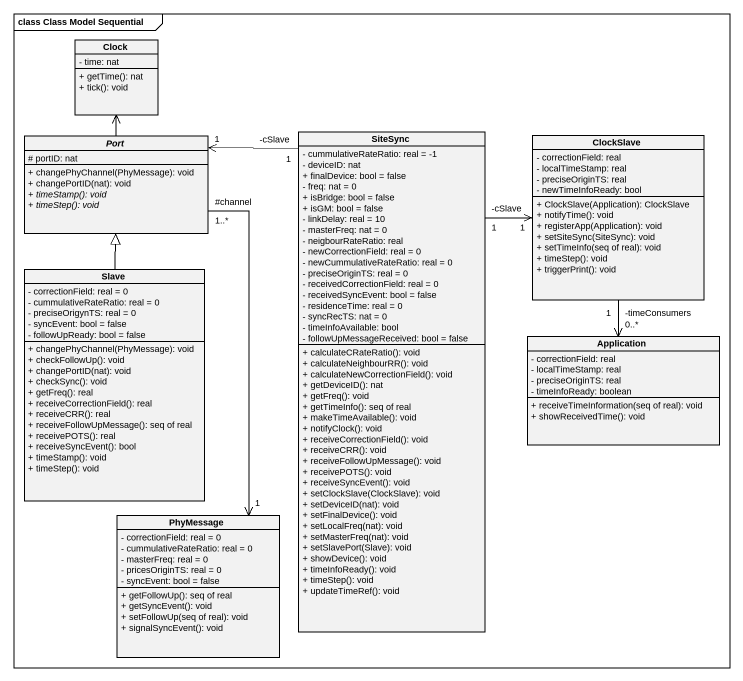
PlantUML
@startuml
mainframe class Class Model Sequential
hide circle
hide empty members
skinparam classAttributeIconSize 0
class Clock {
  - time: nat
  + getTime(): nat
  + tick(): void
}
class SiteSync {
  - cummulativeRateRatio: real = -1
  - deviceID: nat
  + finalDevice: bool = false
  - freq: nat = 0
  + isBridge: bool = false
  + isGM: bool = false
  - linkDelay: real = 10
  - masterFreq: nat = 0
  - neigbourRateRatio: real
  - newCorrectionField: real = 0
  - newCummulativeRateRatio: real = 0
  - preciseOriginTS: real = 0
  - receivedCorrectionField: real = 0
  - receivedSyncEvent: bool = false
  - residenceTime: real = 0
  - syncRecTS: nat = 0
  - timeInfoAvailable: bool
  - followUpMessageReceived: bool = false
  + calculateCRateRatio(): void
  + calculateNeighbourRR(): void
  + calculateNewCorrectionField(): void
  + getDeviceID(): nat
  + getFreq(): void
  + getTimeInfo(): seq of real
  + makeTimeAvailable(): void
  + notifyClock(): void
  + receiveCorrectionField(): void
  + receiveCRR(): void
  + receiveFollowUpMessage(): void
  + receivePOTS(): void
  + receiveSyncEvent(): void
  + setClockSlave(ClockSlave): void
  + setDeviceID(nat): void
  + setFinalDevice(): void
  + setLocalFreq(nat): void
  + setMasterFreq(nat): void
  + setSlavePort(Slave): void
  + showDevice(): void
  + timeInfoReady(): void
  + timeStep(): void
  + updateTimeRef(): void
}
class ClockSlave {
  - correctionField: real
  - localTimeStamp: real
  - preciseOriginTS: real
  - newTimeInfoReady: bool
  + ClockSlave(Application): ClockSlave
  + notifyTime(): void
  + registerApp(Application): void
  + setSiteSync(SiteSync): void
  + setTimeInfo(seq of real): void
  + timeStep(): void
  + triggerPrint(): void
}
abstract class "Port" as Port_ {
  # portID: nat
  + changePhyChannel(PhyMessage): void
  + changePortID(nat): void
  {abstract} + timeStamp(): void
  {abstract} + timeStep(): void
}
class Slave {
  - correctionField: real = 0
  - cummulativeRateRatio: real = 0
  - preciseOrigynTS: real = 0
  - syncEvent: bool = false
  - followUpReady: bool = false
  + changePhyChannel(PhyMessage): void
  + checkFollowUp(): void
  + changePortID(nat): void
  + checkSync(): void
  + getFreq(): real
  + receiveCorrectionField(): real
  + receiveCRR(): real
  + receiveFollowUpMessage(): seq of real
  + receivePOTS(): real
  + receiveSyncEvent(): bool
  + timeStamp(): void
  + timeStep(): void
}
class Application {
  - correctionField: real
  - localTimeStamp: real
  - preciseOriginTS: real
  - timeInfoReady: boolean
  + receiveTimeInformation(seq of real): void
  + showReceivedTime(): void
}
class PhyMessage {
  - correctionField: real = 0
  - cummulativeRateRatio: real = 0
  - masterFreq: real = 0
  - pricesOriginTS: real = 0
  - syncEvent: bool = false
  + getFollowUp(): seq of real
  + getSyncEvent(): void
  + setFollowUp(seq of real): void
  + signalSyncEvent(): void
}
SiteSync "-cSlave\n1" -up-> "1" ClockSlave
SiteSync "-cSlave\n1" -up-> "1" Port_
ClockSlave "-timeConsumers\n1" --> "0..*" Application
Port_ -up-> Clock
Port_ "#channel\n1..*" --> "1" PhyMessage
Slave -up-|> Port_
@enduml
